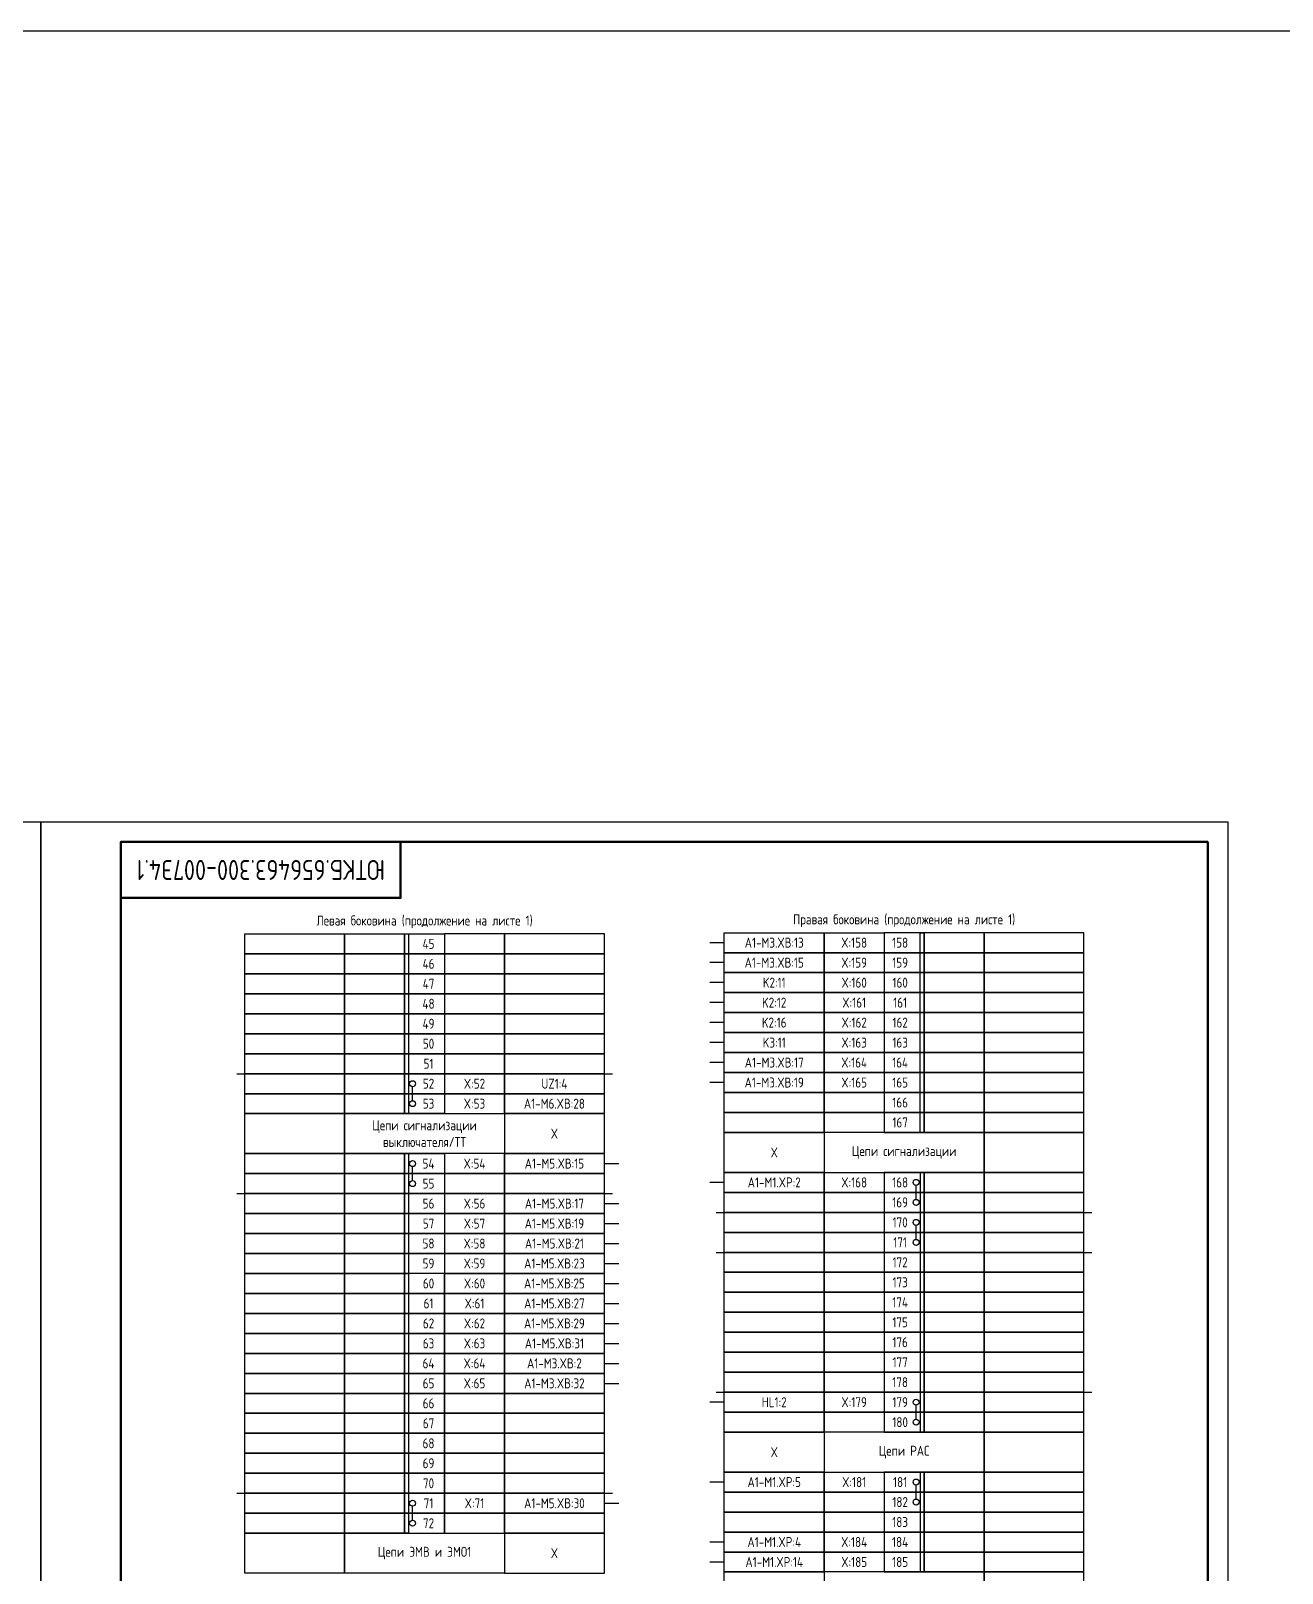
# Model space of a CAD drawing. Header units: millimetres. Extents: x -936 to 3453, y -90 to 618.
# Drawn here: x 2394.5 to 2707.6, y 232 to 618 of the extents above; entities that cross this region are included whole.
import ezdxf

# ---------------------------------------------------------------- set-up
doc = ezdxf.new("R2010")
doc.units = ezdxf.units.MM
doc.styles.add('Gost_type_A', font='GOST_0.TTF')

# ---------------------------------------------------------------- blocks, each defined once
blk = doc.blocks.new('Штамп угловой верхний')
at = {"lineweight": 50}
blk.add_lwpolyline([(0, 0), (70, 0), (70, -14), (0, -14)], close=True, dxfattribs=at)

msp = doc.modelspace()

# ---------------------------------------------------------------- linework, layer by layer
for p, q in [((2568, 389.79), (2564.38, 389.79)), ((2568, 384.79), (2564.38, 384.79)), ((2568, 379.79), (2564.38, 379.79)), ((2568, 374.79), (2564.38, 374.79)), ((2568, 369.79), (2564.38, 369.79)), ((2568, 364.79), (2564.38, 364.79)), ((2568, 359.79), (2564.38, 359.79)), ((2490, 350.25), (2490, 353.75)), ((2568, 354.79), (2564.38, 354.79)), ((2490, 330.25), (2490, 333.75)), ((2538, 334.5), (2541.62, 334.5)), ((2568, 329.79), (2564.38, 329.79)), ((2616, 325.54), (2616, 329.04)), ((2538, 324.5), (2541.62, 324.5)), ((2538, 319.5), (2541.62, 319.5)), ((2616, 315.54), (2616, 319.04)), ((2538, 314.5), (2541.62, 314.5)), ((2538, 309.5), (2541.62, 309.5)), ((2538, 304.5), (2541.62, 304.5)), ((2538, 299.5), (2541.62, 299.5)), ((2538, 294.5), (2541.62, 294.5)), ((2538, 289.5), (2541.62, 289.5)), ((2538, 284.5), (2541.62, 284.5)), ((2538, 279.5), (2541.62, 279.5)), ((2568, 274.79), (2564.38, 274.79)), ((2616, 270.54), (2616, 274.04)), ((2568, 254.79), (2564.38, 254.79)), ((2617, 257.29), (2617, 232.29)), ((2616, 250.54), (2616, 254.04)), ((2490, 245.25), (2490, 248.75)), ((2538, 249.5), (2541.62, 249.5)), ((2568, 239.79), (2564.38, 239.79)), ((2568, 234.79), (2564.38, 234.79))]:
    msp.add_line(p, q)
at = {"lineweight": 30}
for p, q in [((2446, 357), (2540, 357)), ((2446, 327), (2540, 327)), ((2566, 322.29), (2660, 322.29)), ((2566, 312.29), (2660, 312.29)), ((2566, 277.29), (2660, 277.29)), ((2446, 252), (2540, 252))]:
    msp.add_line(p, q, dxfattribs=at)
for points in [[(-936, 618), (3453, 618), (3453, -90), (-936, -90)], [(2397, 420), (2397, 0), (2100, 0), (2100, 420)], [(2694, 420), (2694, 0), (2397, 0), (2397, 420)], [(2448, 392), (2473, 392), (2473, 387), (2448, 387)], [(2473, 392), (2488, 392), (2488, 387), (2473, 387)], [(2488, 392), (2498, 392), (2498, 387), (2488, 387)], [(2488, 392), (2489, 392), (2489, 387), (2488, 387)], [(2513, 392), (2498, 392), (2498, 387), (2513, 387)], [(2538, 392), (2513, 392), (2513, 387), (2538, 387)], [(2568, 392.29), (2593, 392.29), (2593, 387.29), (2568, 387.29)], [(2593, 392.29), (2608, 392.29), (2608, 387.29), (2593, 387.29)], [(2618, 392.29), (2608, 392.29), (2608, 387.29), (2618, 387.29)], [(2618, 342.29), (2617, 342.29), (2617, 392.29), (2618, 392.29)], [(2633, 392.29), (2618, 392.29), (2618, 387.29), (2633, 387.29)], [(2658, 392.29), (2633, 392.29), (2633, 387.29), (2658, 387.29)], [(2448, 387), (2473, 387), (2473, 382), (2448, 382)], [(2473, 387), (2488, 387), (2488, 382), (2473, 382)], [(2488, 387), (2498, 387), (2498, 382), (2488, 382)], [(2488, 387), (2489, 387), (2489, 382), (2488, 382)], [(2513, 387), (2498, 387), (2498, 382), (2513, 382)], [(2538, 387), (2513, 387), (2513, 382), (2538, 382)], [(2568, 387.29), (2593, 387.29), (2593, 382.29), (2568, 382.29)], [(2593, 387.29), (2608, 387.29), (2608, 382.29), (2593, 382.29)], [(2618, 387.29), (2608, 387.29), (2608, 382.29), (2618, 382.29)], [(2633, 387.29), (2618, 387.29), (2618, 382.29), (2633, 382.29)], [(2658, 387.29), (2633, 387.29), (2633, 382.29), (2658, 382.29)], [(2568, 382.29), (2593, 382.29), (2593, 377.29), (2568, 377.29)], [(2593, 382.29), (2608, 382.29), (2608, 377.29), (2593, 377.29)], [(2618, 382.29), (2608, 382.29), (2608, 377.29), (2618, 377.29)], [(2633, 382.29), (2618, 382.29), (2618, 377.29), (2633, 377.29)], [(2658, 382.29), (2633, 382.29), (2633, 377.29), (2658, 377.29)], [(2448, 382), (2473, 382), (2473, 377), (2448, 377)], [(2473, 382), (2488, 382), (2488, 377), (2473, 377)], [(2488, 382), (2498, 382), (2498, 377), (2488, 377)], [(2488, 382), (2489, 382), (2489, 377), (2488, 377)], [(2513, 382), (2498, 382), (2498, 377), (2513, 377)], [(2538, 382), (2513, 382), (2513, 377), (2538, 377)], [(2448, 377), (2473, 377), (2473, 372), (2448, 372)], [(2473, 377), (2488, 377), (2488, 372), (2473, 372)], [(2488, 377), (2498, 377), (2498, 372), (2488, 372)], [(2488, 377), (2489, 377), (2489, 372), (2488, 372)], [(2513, 377), (2498, 377), (2498, 372), (2513, 372)], [(2538, 377), (2513, 377), (2513, 372), (2538, 372)], [(2568, 377.29), (2593, 377.29), (2593, 372.29), (2568, 372.29)], [(2593, 377.29), (2608, 377.29), (2608, 372.29), (2593, 372.29)], [(2618, 377.29), (2608, 377.29), (2608, 372.29), (2618, 372.29)], [(2633, 377.29), (2618, 377.29), (2618, 372.29), (2633, 372.29)], [(2658, 377.29), (2633, 377.29), (2633, 372.29), (2658, 372.29)], [(2448, 372), (2473, 372), (2473, 367), (2448, 367)], [(2473, 372), (2488, 372), (2488, 367), (2473, 367)], [(2488, 372), (2498, 372), (2498, 367), (2488, 367)], [(2488, 372), (2489, 372), (2489, 367), (2488, 367)], [(2513, 372), (2498, 372), (2498, 367), (2513, 367)], [(2538, 372), (2513, 372), (2513, 367), (2538, 367)], [(2568, 372.29), (2593, 372.29), (2593, 367.29), (2568, 367.29)], [(2593, 372.29), (2608, 372.29), (2608, 367.29), (2593, 367.29)], [(2618, 372.29), (2608, 372.29), (2608, 367.29), (2618, 367.29)], [(2633, 372.29), (2618, 372.29), (2618, 367.29), (2633, 367.29)], [(2658, 372.29), (2633, 372.29), (2633, 367.29), (2658, 367.29)], [(2448, 367), (2473, 367), (2473, 362), (2448, 362)], [(2473, 367), (2488, 367), (2488, 362), (2473, 362)], [(2488, 367), (2498, 367), (2498, 362), (2488, 362)], [(2488, 367), (2489, 367), (2489, 362), (2488, 362)], [(2513, 367), (2498, 367), (2498, 362), (2513, 362)], [(2538, 367), (2513, 367), (2513, 362), (2538, 362)], [(2568, 367.29), (2593, 367.29), (2593, 362.29), (2568, 362.29)], [(2593, 367.29), (2608, 367.29), (2608, 362.29), (2593, 362.29)], [(2618, 367.29), (2608, 367.29), (2608, 362.29), (2618, 362.29)], [(2633, 367.29), (2618, 367.29), (2618, 362.29), (2633, 362.29)], [(2658, 367.29), (2633, 367.29), (2633, 362.29), (2658, 362.29)], [(2448, 362), (2473, 362), (2473, 357), (2448, 357)], [(2473, 362), (2488, 362), (2488, 357), (2473, 357)], [(2488, 362), (2498, 362), (2498, 357), (2488, 357)], [(2488, 362), (2489, 362), (2489, 357), (2488, 357)], [(2513, 362), (2498, 362), (2498, 357), (2513, 357)], [(2538, 362), (2513, 362), (2513, 357), (2538, 357)], [(2568, 362.29), (2593, 362.29), (2593, 357.29), (2568, 357.29)], [(2593, 362.29), (2608, 362.29), (2608, 357.29), (2593, 357.29)], [(2618, 362.29), (2608, 362.29), (2608, 357.29), (2618, 357.29)], [(2633, 362.29), (2618, 362.29), (2618, 357.29), (2633, 357.29)], [(2658, 362.29), (2633, 362.29), (2633, 357.29), (2658, 357.29)], [(2448, 357), (2473, 357), (2473, 352), (2448, 352)], [(2473, 357), (2488, 357), (2488, 352), (2473, 352)], [(2488, 357), (2498, 357), (2498, 352), (2488, 352)], [(2488, 357), (2489, 357), (2489, 352), (2488, 352)], [(2513, 357), (2498, 357), (2498, 352), (2513, 352)], [(2538, 357), (2513, 357), (2513, 352), (2538, 352)], [(2568, 357.29), (2593, 357.29), (2593, 352.29), (2568, 352.29)], [(2593, 357.29), (2608, 357.29), (2608, 352.29), (2593, 352.29)], [(2618, 357.29), (2608, 357.29), (2608, 352.29), (2618, 352.29)], [(2633, 357.29), (2618, 357.29), (2618, 352.29), (2633, 352.29)], [(2658, 357.29), (2633, 357.29), (2633, 352.29), (2658, 352.29)], [(2448, 352), (2473, 352), (2473, 347), (2448, 347)], [(2473, 352), (2488, 352), (2488, 347), (2473, 347)], [(2488, 352), (2498, 352), (2498, 347), (2488, 347)], [(2488, 352), (2489, 352), (2489, 347), (2488, 347)], [(2513, 352), (2498, 352), (2498, 347), (2513, 347)], [(2538, 352), (2513, 352), (2513, 347), (2538, 347)], [(2568, 352.29), (2593, 352.29), (2593, 347.29), (2568, 347.29)], [(2593, 352.29), (2608, 352.29), (2608, 347.29), (2593, 347.29)], [(2618, 352.29), (2608, 352.29), (2608, 347.29), (2618, 347.29)], [(2633, 352.29), (2618, 352.29), (2618, 347.29), (2633, 347.29)], [(2658, 352.29), (2633, 352.29), (2633, 347.29), (2658, 347.29)], [(2448, 347), (2473, 347), (2473, 337), (2448, 337)], [(2473, 347), (2513, 347), (2513, 337), (2473, 337)], [(2538, 347), (2513, 347), (2513, 337), (2538, 337)], [(2568, 347.29), (2593, 347.29), (2593, 342.29), (2568, 342.29)], [(2593, 347.29), (2608, 347.29), (2608, 342.29), (2593, 342.29)], [(2618, 347.29), (2608, 347.29), (2608, 342.29), (2618, 342.29)], [(2633, 347.29), (2618, 347.29), (2618, 342.29), (2633, 342.29)], [(2658, 347.29), (2633, 347.29), (2633, 342.29), (2658, 342.29)], [(2568, 342.29), (2593, 342.29), (2593, 332.29), (2568, 332.29)], [(2633, 342.29), (2593, 342.29), (2593, 332.29), (2633, 332.29)], [(2658, 342.29), (2633, 342.29), (2633, 332.29), (2658, 332.29)], [(2448, 337), (2473, 337), (2473, 332), (2448, 332)], [(2473, 337), (2488, 337), (2488, 332), (2473, 332)], [(2488, 337), (2498, 337), (2498, 332), (2488, 332)], [(2488, 337), (2489, 337), (2489, 332), (2488, 332)], [(2513, 337), (2498, 337), (2498, 332), (2513, 332)], [(2538, 337), (2513, 337), (2513, 332), (2538, 332)], [(2448, 332), (2473, 332), (2473, 327), (2448, 327)], [(2473, 332), (2488, 332), (2488, 327), (2473, 327)], [(2488, 332), (2498, 332), (2498, 327), (2488, 327)], [(2488, 332), (2489, 332), (2489, 327), (2488, 327)], [(2513, 332), (2498, 332), (2498, 327), (2513, 327)], [(2538, 332), (2513, 332), (2513, 327), (2538, 327)], [(2568, 332.29), (2593, 332.29), (2593, 327.29), (2568, 327.29)], [(2593, 332.29), (2608, 332.29), (2608, 327.29), (2593, 327.29)], [(2618, 332.29), (2608, 332.29), (2608, 327.29), (2618, 327.29)], [(2618, 332.29), (2617, 332.29), (2617, 267.29), (2618, 267.29)], [(2633, 332.29), (2618, 332.29), (2618, 327.29), (2633, 327.29)], [(2658, 332.29), (2633, 332.29), (2633, 327.29), (2658, 327.29)], [(2448, 327), (2473, 327), (2473, 322), (2448, 322)], [(2473, 327), (2488, 327), (2488, 322), (2473, 322)], [(2488, 327), (2498, 327), (2498, 322), (2488, 322)], [(2488, 327), (2489, 327), (2489, 322), (2488, 322)], [(2513, 327), (2498, 327), (2498, 322), (2513, 322)], [(2538, 327), (2513, 327), (2513, 322), (2538, 322)], [(2568, 327.29), (2593, 327.29), (2593, 322.29), (2568, 322.29)], [(2593, 327.29), (2608, 327.29), (2608, 322.29), (2593, 322.29)], [(2618, 327.29), (2608, 327.29), (2608, 322.29), (2618, 322.29)], [(2633, 327.29), (2618, 327.29), (2618, 322.29), (2633, 322.29)], [(2658, 327.29), (2633, 327.29), (2633, 322.29), (2658, 322.29)], [(2448, 322), (2473, 322), (2473, 317), (2448, 317)], [(2473, 322), (2488, 322), (2488, 317), (2473, 317)], [(2488, 322), (2498, 322), (2498, 317), (2488, 317)], [(2488, 322), (2489, 322), (2489, 317), (2488, 317)], [(2513, 322), (2498, 322), (2498, 317), (2513, 317)], [(2538, 322), (2513, 322), (2513, 317), (2538, 317)], [(2568, 322.29), (2593, 322.29), (2593, 317.29), (2568, 317.29)], [(2593, 322.29), (2608, 322.29), (2608, 317.29), (2593, 317.29)], [(2618, 322.29), (2608, 322.29), (2608, 317.29), (2618, 317.29)], [(2633, 322.29), (2618, 322.29), (2618, 317.29), (2633, 317.29)], [(2658, 322.29), (2633, 322.29), (2633, 317.29), (2658, 317.29)], [(2448, 317), (2473, 317), (2473, 312), (2448, 312)], [(2473, 317), (2488, 317), (2488, 312), (2473, 312)], [(2488, 317), (2498, 317), (2498, 312), (2488, 312)], [(2488, 317), (2489, 317), (2489, 312), (2488, 312)], [(2513, 317), (2498, 317), (2498, 312), (2513, 312)], [(2538, 317), (2513, 317), (2513, 312), (2538, 312)], [(2568, 317.29), (2593, 317.29), (2593, 312.29), (2568, 312.29)], [(2593, 317.29), (2608, 317.29), (2608, 312.29), (2593, 312.29)], [(2618, 317.29), (2608, 317.29), (2608, 312.29), (2618, 312.29)], [(2633, 317.29), (2618, 317.29), (2618, 312.29), (2633, 312.29)], [(2658, 317.29), (2633, 317.29), (2633, 312.29), (2658, 312.29)], [(2448, 312), (2473, 312), (2473, 307), (2448, 307)], [(2473, 312), (2488, 312), (2488, 307), (2473, 307)], [(2488, 312), (2498, 312), (2498, 307), (2488, 307)], [(2488, 312), (2489, 312), (2489, 307), (2488, 307)], [(2513, 312), (2498, 312), (2498, 307), (2513, 307)], [(2538, 312), (2513, 312), (2513, 307), (2538, 307)], [(2568, 312.29), (2593, 312.29), (2593, 307.29), (2568, 307.29)], [(2593, 312.29), (2608, 312.29), (2608, 307.29), (2593, 307.29)], [(2618, 312.29), (2608, 312.29), (2608, 307.29), (2618, 307.29)], [(2633, 312.29), (2618, 312.29), (2618, 307.29), (2633, 307.29)], [(2658, 312.29), (2633, 312.29), (2633, 307.29), (2658, 307.29)], [(2448, 307), (2473, 307), (2473, 302), (2448, 302)], [(2473, 307), (2488, 307), (2488, 302), (2473, 302)], [(2498, 307), (2488, 307), (2488, 302), (2498, 302)], [(2488, 307), (2489, 307), (2489, 302), (2488, 302)], [(2513, 307), (2498, 307), (2498, 302), (2513, 302)], [(2538, 307), (2513, 307), (2513, 302), (2538, 302)], [(2568, 307.29), (2593, 307.29), (2593, 302.29), (2568, 302.29)], [(2593, 307.29), (2608, 307.29), (2608, 302.29), (2593, 302.29)], [(2618, 307.29), (2608, 307.29), (2608, 302.29), (2618, 302.29)], [(2633, 307.29), (2618, 307.29), (2618, 302.29), (2633, 302.29)], [(2658, 307.29), (2633, 307.29), (2633, 302.29), (2658, 302.29)], [(2448, 302), (2473, 302), (2473, 297), (2448, 297)], [(2473, 302), (2488, 302), (2488, 297), (2473, 297)], [(2498, 302), (2488, 302), (2488, 297), (2498, 297)], [(2488, 302), (2489, 302), (2489, 297), (2488, 297)], [(2513, 302), (2498, 302), (2498, 297), (2513, 297)], [(2538, 302), (2513, 302), (2513, 297), (2538, 297)], [(2568, 302.29), (2593, 302.29), (2593, 297.29), (2568, 297.29)], [(2593, 302.29), (2608, 302.29), (2608, 297.29), (2593, 297.29)], [(2618, 302.29), (2608, 302.29), (2608, 297.29), (2618, 297.29)], [(2633, 302.29), (2618, 302.29), (2618, 297.29), (2633, 297.29)], [(2658, 302.29), (2633, 302.29), (2633, 297.29), (2658, 297.29)], [(2568, 297.29), (2593, 297.29), (2593, 292.29), (2568, 292.29)], [(2593, 297.29), (2608, 297.29), (2608, 292.29), (2593, 292.29)], [(2618, 297.29), (2608, 297.29), (2608, 292.29), (2618, 292.29)], [(2633, 297.29), (2618, 297.29), (2618, 292.29), (2633, 292.29)], [(2658, 297.29), (2633, 297.29), (2633, 292.29), (2658, 292.29)], [(2448, 297), (2473, 297), (2473, 292), (2448, 292)], [(2473, 297), (2488, 297), (2488, 292), (2473, 292)], [(2498, 297), (2488, 297), (2488, 292), (2498, 292)], [(2488, 297), (2489, 297), (2489, 292), (2488, 292)], [(2513, 297), (2498, 297), (2498, 292), (2513, 292)], [(2538, 297), (2513, 297), (2513, 292), (2538, 292)], [(2448, 292), (2473, 292), (2473, 287), (2448, 287)], [(2473, 292), (2488, 292), (2488, 287), (2473, 287)], [(2498, 292), (2488, 292), (2488, 287), (2498, 287)], [(2488, 292), (2489, 292), (2489, 287), (2488, 287)], [(2513, 292), (2498, 292), (2498, 287), (2513, 287)], [(2538, 292), (2513, 292), (2513, 287), (2538, 287)], [(2568, 292.29), (2593, 292.29), (2593, 287.29), (2568, 287.29)], [(2593, 292.29), (2608, 292.29), (2608, 287.29), (2593, 287.29)], [(2618, 292.29), (2608, 292.29), (2608, 287.29), (2618, 287.29)], [(2633, 292.29), (2618, 292.29), (2618, 287.29), (2633, 287.29)], [(2658, 292.29), (2633, 292.29), (2633, 287.29), (2658, 287.29)], [(2448, 287), (2473, 287), (2473, 282), (2448, 282)], [(2473, 287), (2488, 287), (2488, 282), (2473, 282)], [(2498, 287), (2488, 287), (2488, 282), (2498, 282)], [(2488, 287), (2489, 287), (2489, 282), (2488, 282)], [(2513, 287), (2498, 287), (2498, 282), (2513, 282)], [(2538, 287), (2513, 287), (2513, 282), (2538, 282)], [(2568, 287.29), (2593, 287.29), (2593, 282.29), (2568, 282.29)], [(2593, 287.29), (2608, 287.29), (2608, 282.29), (2593, 282.29)], [(2618, 287.29), (2608, 287.29), (2608, 282.29), (2618, 282.29)], [(2633, 287.29), (2618, 287.29), (2618, 282.29), (2633, 282.29)], [(2658, 287.29), (2633, 287.29), (2633, 282.29), (2658, 282.29)], [(2448, 282), (2473, 282), (2473, 277), (2448, 277)], [(2473, 282), (2488, 282), (2488, 277), (2473, 277)], [(2498, 282), (2488, 282), (2488, 277), (2498, 277)], [(2488, 282), (2489, 282), (2489, 277), (2488, 277)], [(2513, 282), (2498, 282), (2498, 277), (2513, 277)], [(2538, 282), (2513, 282), (2513, 277), (2538, 277)], [(2568, 282.29), (2593, 282.29), (2593, 277.29), (2568, 277.29)], [(2593, 282.29), (2608, 282.29), (2608, 277.29), (2593, 277.29)], [(2618, 282.29), (2608, 282.29), (2608, 277.29), (2618, 277.29)], [(2633, 282.29), (2618, 282.29), (2618, 277.29), (2633, 277.29)], [(2658, 282.29), (2633, 282.29), (2633, 277.29), (2658, 277.29)], [(2448, 277), (2473, 277), (2473, 272), (2448, 272)], [(2473, 277), (2488, 277), (2488, 272), (2473, 272)], [(2498, 277), (2488, 277), (2488, 272), (2498, 272)], [(2488, 277), (2489, 277), (2489, 272), (2488, 272)], [(2513, 277), (2498, 277), (2498, 272), (2513, 272)], [(2538, 277), (2513, 277), (2513, 272), (2538, 272)], [(2568, 277.29), (2593, 277.29), (2593, 272.29), (2568, 272.29)], [(2593, 277.29), (2608, 277.29), (2608, 272.29), (2593, 272.29)], [(2618, 277.29), (2608, 277.29), (2608, 272.29), (2618, 272.29)], [(2633, 277.29), (2618, 277.29), (2618, 272.29), (2633, 272.29)], [(2658, 277.29), (2633, 277.29), (2633, 272.29), (2658, 272.29)], [(2448, 272), (2473, 272), (2473, 267), (2448, 267)], [(2473, 272), (2488, 272), (2488, 267), (2473, 267)], [(2498, 272), (2488, 272), (2488, 267), (2498, 267)], [(2488, 272), (2489, 272), (2489, 267), (2488, 267)], [(2513, 272), (2498, 272), (2498, 267), (2513, 267)], [(2538, 272), (2513, 272), (2513, 267), (2538, 267)], [(2568, 272.29), (2593, 272.29), (2593, 267.29), (2568, 267.29)], [(2593, 272.29), (2608, 272.29), (2608, 267.29), (2593, 267.29)], [(2618, 272.29), (2608, 272.29), (2608, 267.29), (2618, 267.29)], [(2633, 272.29), (2618, 272.29), (2618, 267.29), (2633, 267.29)], [(2658, 272.29), (2633, 272.29), (2633, 267.29), (2658, 267.29)], [(2448, 267), (2473, 267), (2473, 262), (2448, 262)], [(2473, 267), (2488, 267), (2488, 262), (2473, 262)], [(2498, 267), (2488, 267), (2488, 262), (2498, 262)], [(2488, 267), (2489, 267), (2489, 262), (2488, 262)], [(2513, 267), (2498, 267), (2498, 262), (2513, 262)], [(2538, 267), (2513, 267), (2513, 262), (2538, 262)], [(2568, 267.29), (2593, 267.29), (2593, 257.29), (2568, 257.29)], [(2633, 267.29), (2593, 267.29), (2593, 257.29), (2633, 257.29)], [(2658, 267.29), (2633, 267.29), (2633, 257.29), (2658, 257.29)], [(2448, 262), (2473, 262), (2473, 257), (2448, 257)], [(2473, 262), (2488, 262), (2488, 257), (2473, 257)], [(2498, 262), (2488, 262), (2488, 257), (2498, 257)], [(2488, 262), (2489, 262), (2489, 257), (2488, 257)], [(2513, 262), (2498, 262), (2498, 257), (2513, 257)], [(2538, 262), (2513, 262), (2513, 257), (2538, 257)], [(2448, 257), (2473, 257), (2473, 252), (2448, 252)], [(2473, 257), (2488, 257), (2488, 252), (2473, 252)], [(2498, 257), (2488, 257), (2488, 252), (2498, 252)], [(2488, 257), (2489, 257), (2489, 252), (2488, 252)], [(2513, 257), (2498, 257), (2498, 252), (2513, 252)], [(2538, 257), (2513, 257), (2513, 252), (2538, 252)], [(2568, 257.29), (2593, 257.29), (2593, 252.29), (2568, 252.29)], [(2593, 257.29), (2608, 257.29), (2608, 252.29), (2593, 252.29)], [(2618, 257.29), (2608, 257.29), (2608, 252.29), (2618, 252.29)], [(2633, 257.29), (2618, 257.29), (2618, 252.29), (2633, 252.29)], [(2658, 257.29), (2633, 257.29), (2633, 252.29), (2658, 252.29)], [(2448, 252), (2473, 252), (2473, 247), (2448, 247)], [(2473, 252), (2488, 252), (2488, 247), (2473, 247)], [(2498, 252), (2488, 252), (2488, 247), (2498, 247)], [(2488, 252), (2489, 252), (2489, 247), (2488, 247)], [(2513, 252), (2498, 252), (2498, 247), (2513, 247)], [(2538, 252), (2513, 252), (2513, 247), (2538, 247)], [(2568, 252.29), (2593, 252.29), (2593, 247.29), (2568, 247.29)], [(2593, 252.29), (2608, 252.29), (2608, 247.29), (2593, 247.29)], [(2618, 252.29), (2608, 252.29), (2608, 247.29), (2618, 247.29)], [(2633, 252.29), (2618, 252.29), (2618, 247.29), (2633, 247.29)], [(2658, 252.29), (2633, 252.29), (2633, 247.29), (2658, 247.29)], [(2568, 247.29), (2593, 247.29), (2593, 242.29), (2568, 242.29)], [(2593, 247.29), (2608, 247.29), (2608, 242.29), (2593, 242.29)], [(2618, 247.29), (2608, 247.29), (2608, 242.29), (2618, 242.29)], [(2633, 247.29), (2618, 247.29), (2618, 242.29), (2633, 242.29)], [(2658, 247.29), (2633, 247.29), (2633, 242.29), (2658, 242.29)], [(2448, 247), (2473, 247), (2473, 242), (2448, 242)], [(2473, 247), (2488, 247), (2488, 242), (2473, 242)], [(2498, 247), (2488, 247), (2488, 242), (2498, 242)], [(2488, 247), (2489, 247), (2489, 242), (2488, 242)], [(2513, 247), (2498, 247), (2498, 242), (2513, 242)], [(2538, 247), (2513, 247), (2513, 242), (2538, 242)], [(2448, 242), (2473, 242), (2473, 232), (2448, 232)], [(2473, 242), (2513, 242), (2513, 232), (2473, 232)], [(2538, 242), (2513, 242), (2513, 232), (2538, 232)], [(2568, 242.29), (2593, 242.29), (2593, 237.29), (2568, 237.29)], [(2593, 242.29), (2608, 242.29), (2608, 237.29), (2593, 237.29)], [(2618, 242.29), (2608, 242.29), (2608, 237.29), (2618, 237.29)], [(2633, 242.29), (2618, 242.29), (2618, 237.29), (2633, 237.29)], [(2658, 242.29), (2633, 242.29), (2633, 237.29), (2658, 237.29)], [(2568, 237.29), (2593, 237.29), (2593, 232.29), (2568, 232.29)], [(2593, 237.29), (2608, 237.29), (2608, 232.29), (2593, 232.29)], [(2618, 237.29), (2608, 237.29), (2608, 232.29), (2618, 232.29)], [(2633, 237.29), (2618, 237.29), (2618, 232.29), (2633, 232.29)], [(2658, 237.29), (2633, 237.29), (2633, 232.29), (2658, 232.29)], [(2568, 232.29), (2593, 232.29), (2593, 222.29), (2568, 222.29)], [(2633, 232.29), (2593, 232.29), (2593, 222.29), (2633, 222.29)], [(2658, 232.29), (2633, 232.29), (2633, 222.29), (2658, 222.29)]]:
    msp.add_lwpolyline(points, close=True)
at = {"lineweight": 50}
msp.add_lwpolyline([(2689, 415), (2689, 5), (2417, 5), (2417, 415)], close=True, dxfattribs=at)
for centre in [(2490, 354.5), (2490, 349.5), (2490, 334.5), (2490, 329.5), (2616, 329.79), (2616, 324.79), (2616, 319.79), (2616, 314.79), (2616, 274.79), (2616, 269.79), (2616, 254.79), (2490, 249.5), (2616, 249.79), (2490, 244.5)]:
    msp.add_circle(centre, 0.75)

# ---------------------------------------------------------------- block references
msp.add_blockref('Штамп угловой верхний', (2417, 415))

# ---------------------------------------------------------------- texts
at = {"insert": (2452, 408), "char_height": 5, "width": 70, "attachment_point": 5, "rotation": 180, "style": 'Gost_type_A'}
msp.add_mtext('ЮТКБ.656463.300-007Э4.1', dxfattribs=at)
at = {"char_height": 2.5, "attachment_point": 5, "style": 'Gost_type_A'}
for s, insert, width in [('Левая боковина (продолжение на листе 1)', (2493, 395), 90), ('Правая боковина (продолжение на листе 1)', (2613, 395.29), 90), ('A1-M3.XВ:13', (2580.5, 389.79), 25), ('A1-M3.XВ:15', (2580.5, 384.79), 25), ('K2:11', (2580.5, 379.79), 25), ('K2:12', (2580.5, 374.79), 25), ('K2:16', (2580.5, 369.79), 25), ('K3:11', (2580.5, 364.79), 25), ('A1-M3.XВ:17', (2580.5, 359.79), 25), ('UZ1:4', (2525.5, 354.5), 25), ('A1-M3.XВ:19', (2580.5, 354.79), 25), ('A1-M6.XВ:28', (2525.5, 349.5), 25), ('Цепи сигнализации выключателя/ТТ', (2493, 342), 40), ('X', (2525.5, 342), 25), ('X', (2580.5, 337.29), 25), ('Цепи сигнализации', (2613, 337.29), 40), ('A1-M5.XВ:15', (2525.5, 334.5), 25), ('A1-M1.XP:2', (2580.5, 329.79), 25), ('A1-M5.XВ:17', (2525.5, 324.5), 25), ('A1-M5.XВ:19', (2525.5, 319.5), 25), ('A1-M5.XВ:21', (2525.5, 314.5), 25), ('A1-M5.XВ:23', (2525.5, 309.5), 25), ('A1-M5.XВ:25', (2525.5, 304.5), 25), ('A1-M5.XВ:27', (2525.5, 299.5), 25), ('A1-M5.XВ:29', (2525.5, 294.5), 25), ('A1-M5.XВ:31', (2525.5, 289.5), 25), ('A1-M3.XВ:2', (2525.5, 284.5), 25), ('A1-M3.XВ:32', (2525.5, 279.5), 25), ('HL1:2', (2580.5, 274.79), 25), ('X', (2580.5, 262.29), 25), ('Цепи РАС', (2613, 262.29), 40), ('A1-M1.XP:5', (2580.5, 254.79), 25), ('A1-M5.XВ:30', (2525.5, 249.5), 25), ('A1-M1.XP:4', (2580.5, 239.79), 25), ('Цепи ЭМВ и ЭМО1', (2493, 237), 40), ('X', (2525.5, 237), 25), ('A1-M1.XP:14', (2580.5, 234.79), 25)]:
    msp.add_mtext(s, dxfattribs=dict(at, insert=insert, width=width))
at = {"ltscale": 10, "char_height": 2.5, "attachment_point": 5, "style": 'Gost_type_A'}
for s, insert, width in [('45', (2494, 389.5), 8), ('X:158', (2600.5, 389.79), 15), ('158', (2612, 389.79), 8), ('X:159', (2600.5, 384.79), 15), ('159', (2612, 384.79), 8), ('46', (2494, 384.5), 8), ('47', (2494, 379.5), 8), ('X:160', (2600.5, 379.79), 15), ('160', (2612, 379.79), 8), ('48', (2494, 374.5), 8), ('X:161', (2600.5, 374.79), 15), ('161', (2612, 374.79), 8), ('49', (2494, 369.5), 8), ('X:162', (2600.5, 369.79), 15), ('162', (2612, 369.79), 8), ('50', (2494, 364.5), 8), ('X:163', (2600.5, 364.79), 15), ('163', (2612, 364.79), 8), ('51', (2494, 359.5), 8), ('X:164', (2600.5, 359.79), 15), ('164', (2612, 359.79), 8), ('52', (2494, 354.5), 8), ('X:52', (2505.5, 354.5), 15), ('X:165', (2600.5, 354.79), 15), ('165', (2612, 354.79), 8), ('53', (2494, 349.5), 8), ('X:53', (2505.5, 349.5), 15), ('166', (2612, 349.79), 8), ('167', (2612, 344.79), 8), ('54', (2494, 334.5), 8), ('X:54', (2505.5, 334.5), 15), ('55', (2494, 329.5), 8), ('X:168', (2600.5, 329.79), 15), ('168', (2612, 329.79), 8), ('56', (2494, 324.5), 8), ('X:56', (2505.5, 324.5), 15), ('169', (2612, 324.79), 8), ('57', (2494, 319.5), 8), ('X:57', (2505.5, 319.5), 15), ('170', (2612, 319.79), 8), ('58', (2494, 314.5), 8), ('X:58', (2505.5, 314.5), 15), ('171', (2612, 314.79), 8), ('59', (2494, 309.5), 8), ('X:59', (2505.5, 309.5), 15), ('172', (2612, 309.79), 8), ('60', (2494, 304.5), 8), ('X:60', (2505.5, 304.5), 15), ('173', (2612, 304.79), 8), ('61', (2494, 299.5), 8), ('X:61', (2505.5, 299.5), 15), ('174', (2612, 299.79), 8), ('62', (2494, 294.5), 8), ('X:62', (2505.5, 294.5), 15), ('175', (2612, 294.79), 8), ('63', (2494, 289.5), 8), ('X:63', (2505.5, 289.5), 15), ('176', (2612, 289.79), 8), ('64', (2494, 284.5), 8), ('X:64', (2505.5, 284.5), 15), ('177', (2612, 284.79), 8), ('65', (2494, 279.5), 8), ('X:65', (2505.5, 279.5), 15), ('178', (2612, 279.79), 8), ('66', (2494, 274.5), 8), ('X:179', (2600.5, 274.79), 15), ('179', (2612, 274.79), 8), ('67', (2494, 269.5), 8), ('180', (2612, 269.79), 8), ('68', (2494, 264.5), 8), ('69', (2494, 259.5), 8), ('70', (2494, 254.5), 8), ('X:181', (2600.5, 254.79), 15), ('181', (2612, 254.79), 8), ('182', (2612, 249.79), 8), ('71', (2494, 249.5), 8), ('X:71', (2505.5, 249.5), 15), ('72', (2494, 244.5), 8), ('183', (2612, 244.79), 8), ('X:184', (2600.5, 239.79), 15), ('184', (2612, 239.79), 8), ('X:185', (2600.5, 234.79), 15), ('185', (2612, 234.79), 8)]:
    msp.add_mtext(s, dxfattribs=dict(at, insert=insert, width=width))

doc.saveas('drawing.dxf')
